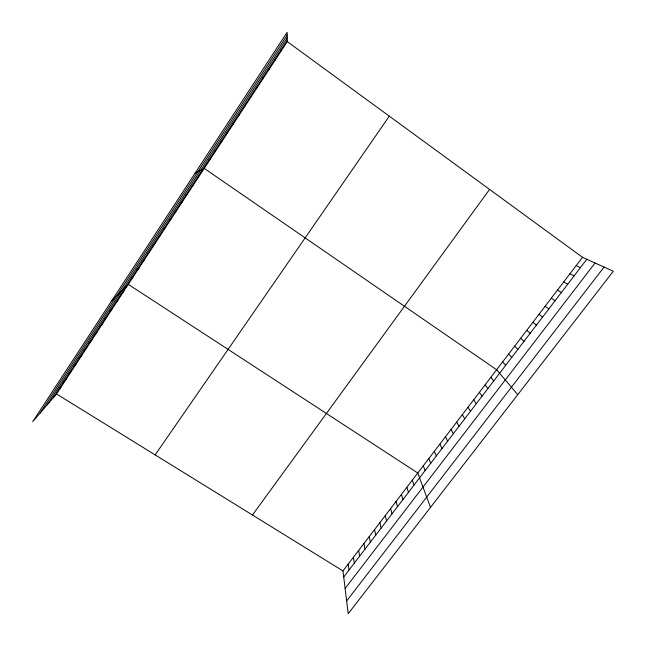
<?xml version="1.0" encoding="UTF-8"?>
<svg xmlns="http://www.w3.org/2000/svg" width="646" height="646" viewBox="0 0 646 646"><rect width="100%" height="100%" fill="white"/><g stroke="black" fill="none" stroke-linecap="round" stroke-linejoin="round"><path stroke-width="0.97" d="M39.85 413.359L287.179 35.11M46.803 405.276L287.22 37.839M53.182 397.847L287.26 40.327M56.517 393.963L287.276 41.627L287.139 32.3L32.712 421.668L56.517 393.963L342.978 570.943L348.194 613.7L613.288 271.255L582.514 257.318L287.276 41.627M155.145 454.897L389.304 116.159M252.457 515.015L489.579 189.415M342.978 570.943L582.514 257.318M343.712 576.975L586.826 259.264M345.117 588.466L595.071 263.003M346.636 600.942L604.05 267.073M58.245 390.119L61.515 386.332M63.324 382.359L66.53 378.677M68.428 374.567L71.569 370.99M73.547 366.742L76.624 363.27M78.691 358.885L81.695 355.518M83.851 350.996L86.79 347.742M89.035 343.083L91.91 339.933M94.243 335.129L97.045 332.084M99.468 327.151L102.197 324.211M104.717 319.132L107.381 316.306M109.99 311.081L112.574 308.376M115.279 303.006L117.798 300.406M120.592 294.891L123.031 292.404M111.338 301.335L128.296 284.369L417.776 473.017L430.511 507.368M131.283 278.563L133.577 276.302M136.661 270.351L138.882 268.203M142.055 262.098L144.211 260.072M147.482 253.813L149.557 251.908M152.924 245.496L154.927 243.712M158.391 237.147L160.313 235.475M163.882 228.765L165.731 227.214M169.397 220.343L171.166 218.913M174.937 211.888L176.624 210.58M180.492 203.393L182.099 202.214M186.072 194.866L187.606 193.808M191.684 186.306L193.13 185.37M197.313 177.707L198.677 176.899M195.044 173.233L204.249 168.396L496.637 369.754L517.753 394.666M208.82 160.135L210.015 159.594M214.69 151.156L215.804 150.752M220.593 142.144L221.618 141.87M226.52 133.092L227.457 132.955M232.471 124L233.327 124M238.455 114.867L239.214 115.004M244.463 105.694L245.133 105.976M576.216 265.563L580.423 267.63M569.95 273.775L574.052 275.955M563.7 281.955L567.705 284.248M557.482 290.094L561.39 292.509M551.28 298.21L555.092 300.729M545.111 306.285L548.825 308.925M250.495 96.48L251.076 96.9M538.966 314.336L542.583 317.081M532.845 322.346L536.366 325.204M526.748 330.324L530.18 333.296M520.684 338.278L524.011 341.346M514.636 346.191L517.874 349.373M508.612 354.081L511.761 357.367M502.612 361.93L505.673 365.321M256.551 87.226L257.043 87.791M490.863 377.312L493.738 380.914M485.114 384.846L487.9 388.545M479.38 392.348L482.086 396.143M473.671 399.826L476.288 403.718M467.987 407.271L470.514 411.26M462.318 414.684L464.765 418.778M456.682 422.072L459.04 426.263M262.639 77.932L263.035 78.634M451.053 429.437L453.339 433.716M445.457 436.769L447.654 441.145M439.878 444.077L441.993 448.542M434.322 451.352L436.349 455.906M428.782 458.595L430.737 463.247M423.267 465.823L425.141 470.563M268.752 68.589L269.051 69.445M412.301 480.18L414.013 485.106M406.851 487.318L408.482 492.333M401.416 494.432L402.967 499.536M395.998 501.522L397.484 506.706M390.612 508.58L392.009 513.853M385.242 515.613L386.566 520.975M379.888 522.622L381.14 528.065M374.559 529.599L375.73 535.13M274.889 59.214L275.099 60.215M369.246 536.56L370.344 542.172M363.948 543.488L364.974 549.189M358.675 550.392L359.628 556.174M353.427 557.264L354.307 563.134M348.194 564.12L349.001 570.063M281.058 49.79L281.171 50.937"/></g></svg>
